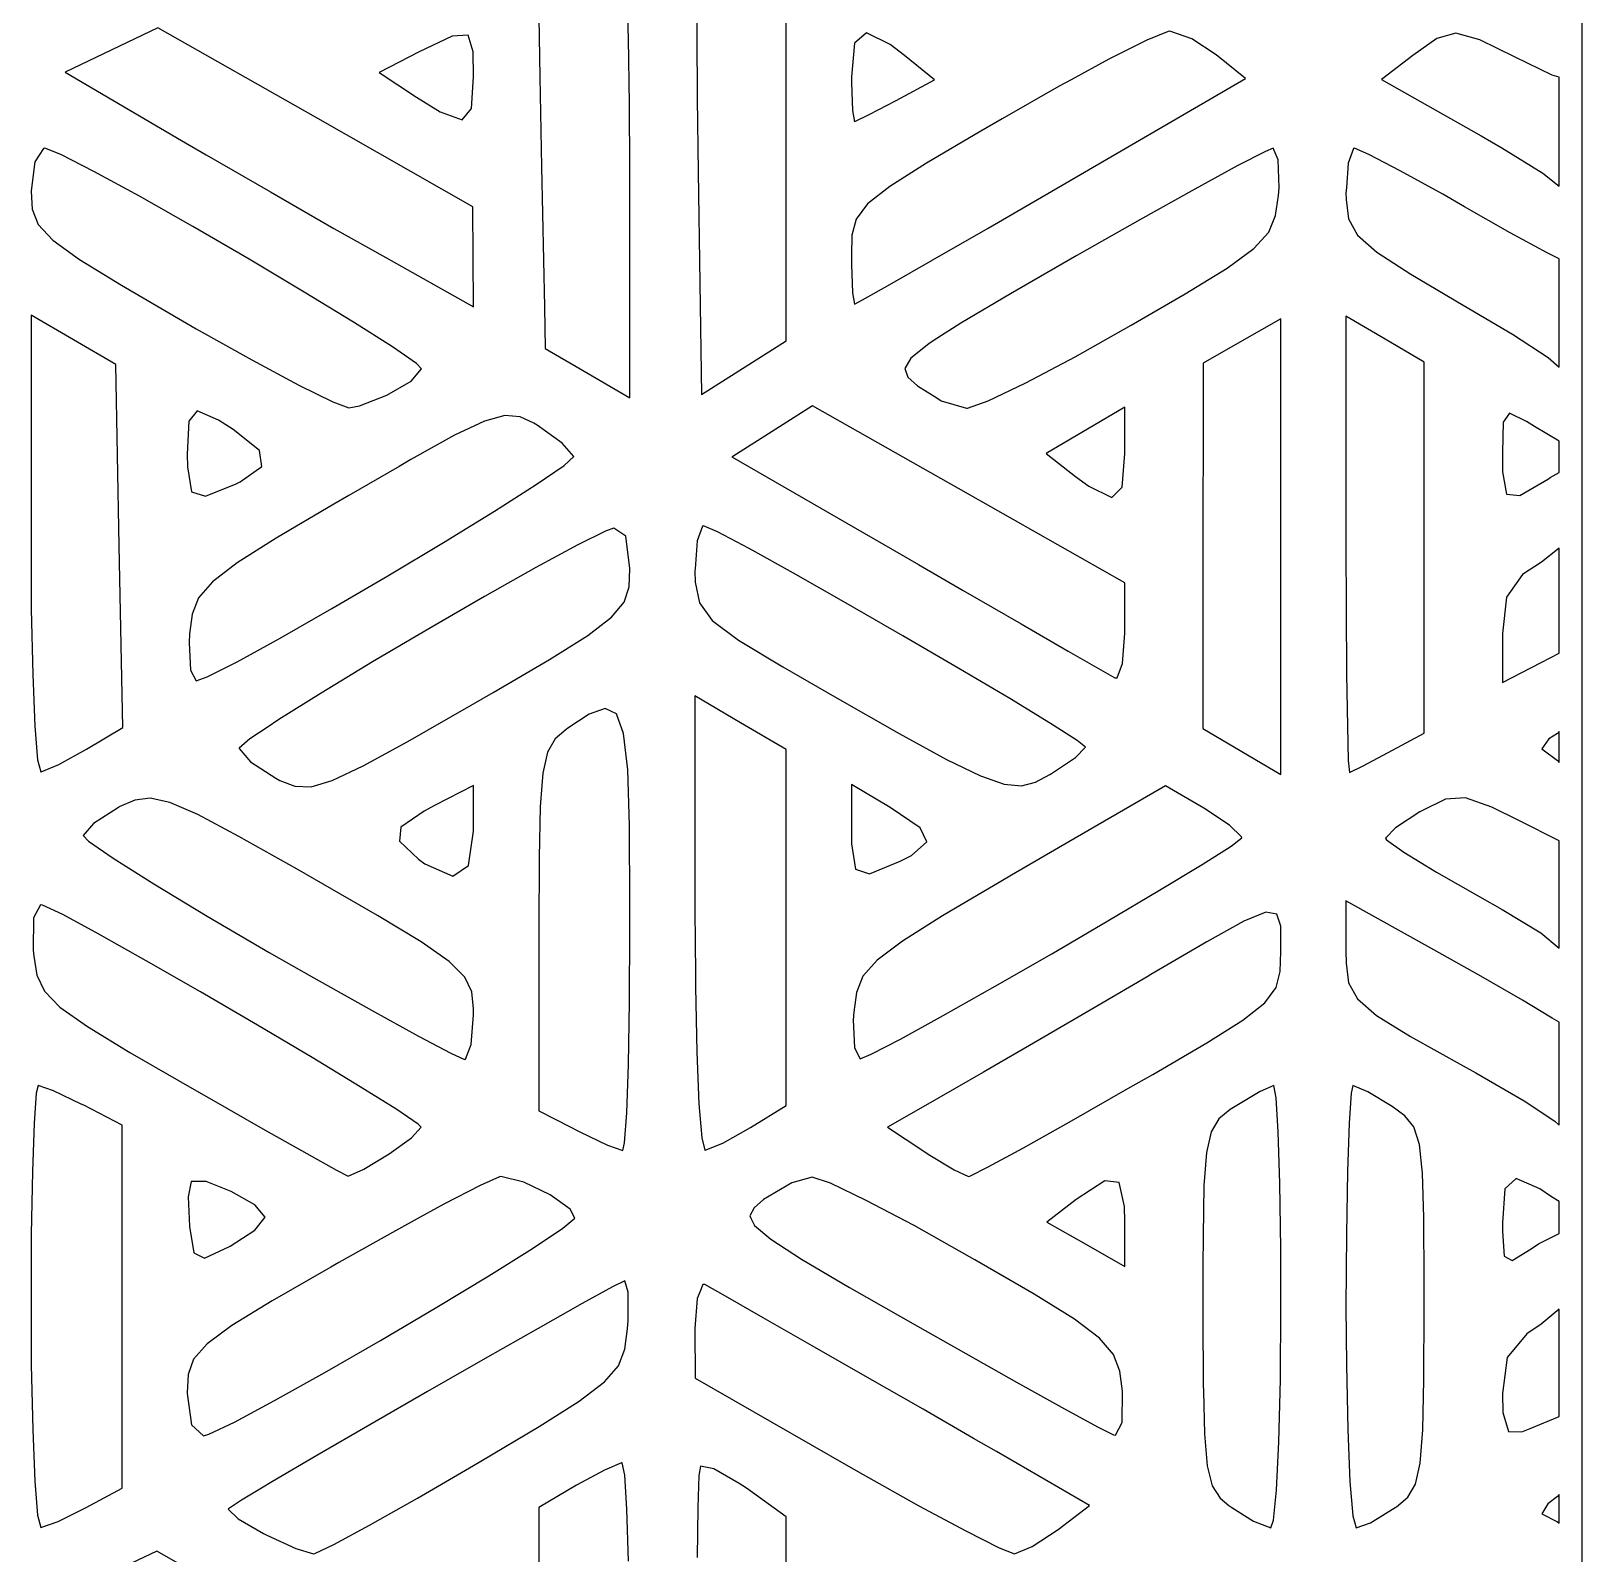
# Model space of a CAD drawing. Extents: x 19 to 403, y -177 to -75.
# Drawn here: x 212.18 to 222.37, y -103.51 to -93.5 of the extents above; entities that cross this region are included whole.
import ezdxf

# ---------------------------------------------------------------- set-up
doc = ezdxf.new("R2010")
doc.units = 0
doc.layers.add('BLACK', color=7, linetype='CONTINUOUS')

msp = doc.modelspace()

# ---------------------------------------------------------------- linework, layer by layer
at = {"layer": 'BLACK', "linetype": 'CONTINUOUS'}
for p, q in [((222.371, -81.7473), (222.371, -120.098)), ((215.515, -93.2029), (215.527, -93.8048)), ((216.56, -93.2028), (216.557, -93.5303)), ((217.143, -94.3737), (217.143, -93.2061)), ((216.109, -93.5536), (216.097, -93.2125)), ((213.018, -93.4836), (212.408, -93.7747)), ((214.052, -94.0718), (213.018, -93.4836)), ((219.652, -93.5074), (219.512, -93.565)), ((219.664, -93.5054), (219.652, -93.5074)), ((219.809, -93.5557), (219.664, -93.5054)), ((214.95, -93.5376), (214.734, -93.6417)), ((215.055, -93.5318), (214.95, -93.5376)), ((215.088, -93.6426), (215.055, -93.5318)), ((216.116, -93.9839), (216.109, -93.5536)), ((216.557, -93.5303), (216.559, -93.9491)), ((217.593, -93.585), (217.572, -93.8048)), ((217.671, -93.5177), (217.593, -93.585)), ((217.828, -93.594), (217.671, -93.5177)), ((217.921, -93.6651), (217.828, -93.594)), ((219.512, -93.565), (219.264, -93.6906)), ((219.969, -93.6613), (219.809, -93.5557)), ((221.417, -93.5546), (221.259, -93.666)), ((221.543, -93.5199), (221.417, -93.5546)), ((221.7, -93.5629), (221.543, -93.5199)), ((221.933, -93.6765), (221.7, -93.5629)), ((214.734, -93.6417), (214.47, -93.778)), ((215.091, -93.8048), (215.088, -93.6426)), ((218.118, -93.8247), (217.921, -93.6651)), ((219.264, -93.6906), (219.016, -93.8247)), ((220.161, -93.8171), (219.969, -93.6613)), ((221.259, -93.666), (221.062, -93.8171)), ((222.176, -93.7959), (221.933, -93.6765)), ((212.408, -93.7747), (213.172, -94.2232)), ((214.47, -93.778), (214.717, -93.9405)), ((215.078, -94.015), (215.091, -93.8048)), ((215.527, -93.8048), (215.538, -94.3971)), ((217.572, -93.8048), (217.572, -93.8442)), ((218.888, -94.5577), (220.161, -93.8171)), ((221.062, -93.8171), (221.055, -93.8228)), ((222.221, -93.8083), (222.176, -93.7959)), ((222.221, -94.5251), (222.221, -93.8083)), ((217.572, -93.8442), (217.579, -94.0278)), ((217.866, -93.961), (218.118, -93.8247)), ((218.937, -93.868), (218.562, -94.0811)), ((219.016, -93.8247), (218.937, -93.868)), ((221.055, -93.8228), (221.708, -94.1943)), ((214.717, -93.9405), (214.871, -94.0369)), ((215.015, -94.0885), (215.078, -94.015)), ((216.118, -94.4113), (216.116, -93.9839)), ((216.559, -93.9491), (216.565, -94.4307)), ((217.69, -94.0542), (217.866, -93.961)), ((215.086, -94.66), (214.052, -94.0718)), ((214.871, -94.0369), (215.015, -94.0885)), ((217.579, -94.0278), (217.593, -94.1007)), ((217.593, -94.1007), (217.596, -94.0999)), ((217.596, -94.0999), (217.69, -94.0542)), ((218.562, -94.0811), (218.423, -94.1621)), ((213.172, -94.2232), (213.334, -94.3175)), ((218.423, -94.1621), (218.065, -94.3728)), ((221.708, -94.1943), (221.844, -94.2722)), ((212.267, -94.276), (212.208, -94.3649)), ((212.274, -94.2751), (212.267, -94.276)), ((212.38, -94.316), (212.274, -94.2751)), ((212.597, -94.427), (212.38, -94.316)), ((213.334, -94.3175), (213.757, -94.5625)), ((220.292, -94.2959), (220.111, -94.3888)), ((220.343, -94.2751), (220.292, -94.2959)), ((220.376, -94.3501), (220.343, -94.2751)), ((220.871, -94.2771), (220.836, -94.3729)), ((220.877, -94.2751), (220.871, -94.2771)), ((220.971, -94.3152), (220.877, -94.2751)), ((221.176, -94.4225), (220.971, -94.3152)), ((221.844, -94.2722), (222.113, -94.4385)), ((212.208, -94.3649), (212.184, -94.5547)), ((212.896, -94.5904), (212.597, -94.427)), ((215.538, -94.3971), (215.556, -95.3161)), ((216.118, -95.9158), (216.118, -94.4113)), ((216.565, -94.4307), (216.588, -95.8934)), ((217.144, -95.5412), (217.143, -94.3737)), ((218.065, -94.3728), (217.825, -94.5254)), ((220.111, -94.3888), (219.828, -94.5434)), ((220.381, -94.5352), (220.376, -94.3501)), ((220.836, -94.3729), (220.824, -94.5352)), ((221.456, -94.5775), (221.176, -94.4225)), ((217.825, -94.5254), (217.679, -94.6412)), ((220.378, -94.5851), (220.381, -94.5352)), ((220.824, -94.5352), (220.821, -94.5685)), ((222.113, -94.4385), (222.221, -94.5251)), ((212.184, -94.5547), (212.184, -94.5597)), ((212.184, -94.5597), (212.192, -94.6758)), ((213.246, -94.7888), (212.896, -94.5904)), ((213.757, -94.5625), (214.174, -94.8015)), ((218.471, -94.7996), (218.888, -94.5577)), ((219.828, -94.5434), (219.466, -94.7454)), ((220.359, -94.7174), (220.378, -94.5851)), ((220.821, -94.5685), (220.822, -94.6124)), ((220.822, -94.6124), (220.838, -94.7385)), ((221.6, -94.66), (221.456, -94.5775)), ((212.192, -94.6758), (212.232, -94.7754)), ((215.089, -94.9881), (215.086, -94.66)), ((217.679, -94.6412), (217.604, -94.7413)), ((220.314, -94.8264), (220.359, -94.7174)), ((220.838, -94.7385), (220.896, -94.8453)), ((221.9, -94.8303), (221.6, -94.66)), ((212.232, -94.7754), (212.328, -94.8784)), ((213.617, -95.0045), (213.246, -94.7888)), ((214.174, -94.8015), (214.514, -94.9939)), ((217.604, -94.7413), (217.576, -94.8469)), ((218.108, -95.0086), (218.471, -94.7996)), ((219.466, -94.7454), (219.053, -94.9807)), ((220.216, -94.934), (220.314, -94.8264)), ((222.142, -94.9621), (221.9, -94.8303)), ((212.328, -94.8784), (212.502, -95.0051)), ((217.576, -94.8469), (217.572, -94.9791)), ((220.041, -95.0621), (220.216, -94.934)), ((220.896, -94.8453), (221.023, -94.9584)), ((212.502, -95.0051), (212.778, -95.1756)), ((213.979, -95.22), (213.617, -95.0045)), ((214.514, -94.9939), (215.091, -95.3161)), ((215.091, -95.3161), (215.089, -94.9881)), ((217.572, -94.9791), (217.572, -95.0382)), ((217.572, -95.0382), (217.579, -95.2252)), ((217.825, -95.1707), (218.108, -95.0086)), ((219.053, -94.9807), (218.618, -95.2312)), ((221.023, -94.9584), (221.246, -95.1034)), ((222.221, -95.0019), (222.142, -94.9621)), ((222.221, -95.7127), (222.221, -95.0019)), ((219.764, -95.2327), (220.041, -95.0621)), ((221.246, -95.1034), (221.591, -95.3061)), ((212.778, -95.1756), (213.18, -95.4099)), ((214.303, -95.4176), (213.979, -95.22)), ((217.579, -95.2252), (217.593, -95.2998)), ((217.646, -95.272), (217.825, -95.1707)), ((218.618, -95.2312), (218.292, -95.4238)), ((219.41, -95.4385), (219.764, -95.2327)), ((215.556, -95.3161), (215.562, -95.5914)), ((217.593, -95.2998), (217.646, -95.272)), ((221.591, -95.3061), (221.914, -95.4963)), ((212.462, -95.5334), (212.184, -95.3712)), ((212.184, -95.3712), (212.184, -96.8757)), ((213.18, -95.4099), (213.269, -95.461)), ((214.558, -95.5799), (214.303, -95.4176)), ((218.292, -95.4238), (218.109, -95.5412)), ((219.042, -95.6454), (219.41, -95.4385)), ((220.394, -95.3949), (220.138, -95.5406)), ((220.394, -98.3899), (220.394, -95.3949)), ((221.078, -95.5288), (220.821, -95.3773)), ((220.821, -95.3773), (220.821, -96.8787)), ((212.74, -95.6956), (212.462, -95.5334)), ((213.269, -95.461), (213.635, -95.6659)), ((216.588, -95.8934), (217.144, -95.5412)), ((218.109, -95.5412), (218.08, -95.5602)), ((220.138, -95.5406), (219.882, -95.6863)), ((221.335, -95.6804), (221.078, -95.5288)), ((221.914, -95.4963), (222.149, -95.65)), ((214.715, -95.6892), (214.558, -95.5799)), ((215.562, -95.5914), (215.79, -95.7247)), ((217.963, -95.655), (217.924, -95.7228)), ((218.08, -95.5602), (217.963, -95.655)), ((218.718, -95.8163), (219.042, -95.6454)), ((222.149, -95.65), (222.221, -95.7127)), ((212.763, -96.8882), (212.74, -95.6956)), ((213.635, -95.6659), (213.943, -95.8313)), ((214.68, -95.8047), (214.749, -95.7247)), ((214.749, -95.7247), (214.715, -95.6892)), ((215.79, -95.7247), (216.118, -95.9158)), ((217.924, -95.7228), (217.944, -95.7783)), ((219.882, -95.6863), (219.882, -95.9759)), ((221.335, -98.1182), (221.335, -95.6804)), ((213.943, -95.8313), (214.166, -95.9412)), ((214.52, -95.8983), (214.68, -95.8047)), ((217.944, -95.7783), (218.007, -95.8359)), ((218.007, -95.8359), (218.133, -95.9158)), ((218.471, -95.9346), (218.718, -95.8163)), ((214.166, -95.9412), (214.271, -95.9798)), ((214.342, -95.967), (214.52, -95.8983)), ((218.133, -95.9158), (218.161, -95.9336)), ((218.161, -95.9336), (218.329, -95.9838)), ((218.335, -95.9834), (218.471, -95.9346)), ((213.276, -96.0003), (213.22, -96.0679)), ((213.416, -96.0619), (213.276, -96.0003)), ((213.512, -96.1237), (213.416, -96.0619)), ((214.271, -95.9798), (214.342, -95.967)), ((215.297, -96.0311), (215.163, -96.0683)), ((215.396, -96.0393), (215.297, -96.0311)), ((215.487, -96.0825), (215.396, -96.0393)), ((217.316, -95.9681), (217.052, -96.1352)), ((218.342, -96.5488), (217.316, -95.9681)), ((218.329, -95.9838), (218.335, -95.9834)), ((219.368, -95.9759), (218.851, -96.2813)), ((219.368, -96.2801), (219.368, -95.9759)), ((219.882, -95.9759), (219.881, -96.8865)), ((221.895, -96.0157), (221.854, -96.0742)), ((222.007, -96.0707), (221.895, -96.0157)), ((213.22, -96.0679), (213.21, -96.2849)), ((213.684, -96.261), (213.512, -96.1237)), ((214.966, -96.1612), (214.678, -96.3203)), ((215.163, -96.0683), (214.966, -96.1612)), ((215.509, -96.0955), (215.487, -96.0825)), ((215.672, -96.2123), (215.509, -96.0955)), ((217.052, -96.1352), (216.793, -96.2995)), ((221.854, -96.0742), (221.848, -96.2751)), ((222.059, -96.104), (222.007, -96.0707)), ((222.221, -96.2003), (222.059, -96.104)), ((213.699, -96.3651), (213.684, -96.261)), ((215.749, -96.2995), (215.672, -96.2123)), ((222.221, -96.4047), (222.221, -96.2003)), ((213.21, -96.2849), (213.211, -96.3673)), ((213.211, -96.3673), (213.237, -96.5322)), ((213.558, -96.4665), (213.699, -96.3651)), ((214.601, -96.3651), (214.271, -96.5561)), ((214.678, -96.3203), (214.601, -96.3651)), ((215.501, -96.4846), (215.685, -96.3589)), ((215.685, -96.3589), (215.749, -96.2995)), ((216.793, -96.2995), (216.788, -96.3023)), ((216.788, -96.3023), (218.014, -97.0109)), ((218.851, -96.2813), (219.045, -96.4309)), ((219.351, -96.5013), (219.368, -96.2801)), ((221.848, -96.2751), (221.849, -96.4009)), ((213.531, -96.4799), (213.558, -96.4665)), ((219.045, -96.4309), (219.133, -96.4962)), ((221.849, -96.4009), (221.875, -96.5488)), ((221.963, -96.5568), (222.15, -96.4461)), ((222.15, -96.4461), (222.162, -96.4386)), ((222.162, -96.4386), (222.221, -96.4047)), ((213.237, -96.5322), (213.33, -96.5615)), ((213.33, -96.5615), (213.531, -96.4799)), ((214.271, -96.5561), (214.173, -96.6133)), ((215.228, -96.659), (215.501, -96.4846)), ((219.368, -97.1296), (218.342, -96.5488)), ((219.133, -96.4962), (219.282, -96.5689)), ((219.282, -96.5689), (219.351, -96.5013)), ((221.875, -96.5488), (221.963, -96.5568)), ((214.173, -96.6133), (213.795, -96.8366)), ((214.893, -96.8648), (215.228, -96.659)), ((216.011, -96.7704), (215.962, -96.7888)), ((216.09, -96.8241), (216.011, -96.7704)), ((216.594, -96.7575), (216.56, -96.8544)), ((216.601, -96.7553), (216.594, -96.7575)), ((216.694, -96.7957), (216.601, -96.7553)), ((212.184, -96.8757), (212.186, -97.3038)), ((213.795, -96.8366), (213.537, -96.9999)), ((214.528, -97.0842), (214.893, -96.8648)), ((215.962, -96.7888), (215.776, -96.8803)), ((216.118, -97.0354), (216.09, -96.8241)), ((216.56, -96.8544), (216.546, -97.0375)), ((216.901, -96.9054), (216.694, -96.7957)), ((212.786, -98.0809), (212.763, -96.8882)), ((215.776, -96.8803), (215.5, -97.0298)), ((217.193, -97.0673), (216.901, -96.9054)), ((219.881, -96.8865), (219.881, -97.4606)), ((220.821, -96.8787), (220.822, -97.3037)), ((222.221, -96.9018), (222.105, -96.9944)), ((222.221, -97.5929), (222.221, -96.9018)), ((213.537, -96.9999), (213.375, -97.1238)), ((215.5, -97.0298), (215.163, -97.2196)), ((216.112, -97.1573), (216.118, -97.0375)), ((216.118, -97.0375), (216.118, -97.0354)), ((216.546, -97.0375), (216.545, -97.0508)), ((216.545, -97.0508), (216.547, -97.1271)), ((217.539, -97.2639), (217.193, -97.0673)), ((218.014, -97.0109), (218.307, -97.1805)), ((221.981, -97.0761), (221.875, -97.2252)), ((222.105, -96.9944), (221.981, -97.0761)), ((213.375, -97.1238), (213.285, -97.229)), ((214.16, -97.2999), (214.528, -97.0842)), ((216.079, -97.2571), (216.112, -97.1573)), ((216.547, -97.1271), (216.574, -97.2629)), ((218.307, -97.1805), (218.687, -97.4)), ((219.368, -97.4606), (219.368, -97.1296)), ((213.285, -97.229), (213.243, -97.3361)), ((215.163, -97.2196), (214.796, -97.4321)), ((215.996, -97.3567), (216.079, -97.2571)), ((216.574, -97.2629), (216.658, -97.378)), ((217.911, -97.4782), (217.539, -97.2639)), ((221.875, -97.2252), (221.848, -97.463)), ((212.186, -97.3038), (212.195, -97.7326)), ((213.243, -97.3361), (213.226, -97.4657)), ((213.821, -97.4942), (214.16, -97.2999)), ((215.841, -97.4758), (215.996, -97.3567)), ((216.658, -97.378), (216.831, -97.5062)), ((220.822, -97.3037), (220.825, -97.7332)), ((213.226, -97.4657), (213.223, -97.5217)), ((214.796, -97.4321), (214.428, -97.6495)), ((215.589, -97.6339), (215.841, -97.4758)), ((218.279, -97.6929), (217.911, -97.4782)), ((218.687, -97.4), (218.997, -97.579)), ((219.353, -97.6606), (219.368, -97.4606)), ((219.881, -97.4606), (219.881, -98.0868)), ((221.848, -97.463), (221.848, -97.7859)), ((213.223, -97.5217), (213.231, -97.7047)), ((213.538, -97.6497), (213.821, -97.4942)), ((216.831, -97.5062), (217.123, -97.6815)), ((218.997, -97.579), (219.211, -97.7026)), ((213.342, -97.7488), (213.538, -97.6497)), ((214.428, -97.6495), (214.09, -97.8544)), ((215.22, -97.8507), (215.589, -97.6339)), ((217.123, -97.6815), (217.464, -97.8792)), ((218.612, -97.8907), (218.279, -97.6929)), ((219.317, -97.7554), (219.353, -97.6606)), ((221.848, -97.7859), (222.104, -97.6533)), ((222.104, -97.6533), (222.221, -97.5929)), ((212.195, -97.7326), (212.209, -98.0717)), ((213.231, -97.7047), (213.269, -97.7755)), ((213.269, -97.7755), (213.342, -97.7488)), ((219.211, -97.7026), (219.303, -97.7555)), ((219.303, -97.7555), (219.317, -97.7554)), ((220.825, -97.7332), (220.83, -98.0733)), ((214.09, -97.8544), (213.811, -98.029)), ((215.074, -97.935), (215.22, -97.8507)), ((216.845, -98.0494), (216.545, -97.8728)), ((216.545, -97.8728), (216.545, -99.3666)), ((217.464, -97.8792), (217.886, -98.1208)), ((218.881, -98.0543), (218.612, -97.8907)), ((214.66, -98.1723), (215.074, -97.935)), ((215.851, -97.9931), (215.709, -98.0857)), ((215.956, -97.9557), (215.851, -97.9931)), ((216.029, -97.9919), (215.956, -97.9557)), ((216.076, -98.1204), (216.029, -97.9919)), ((212.209, -98.0717), (212.227, -98.294)), ((212.549, -98.2227), (212.786, -98.0809)), ((213.734, -98.0809), (213.622, -98.1557)), ((213.811, -98.029), (213.734, -98.0809)), ((215.698, -98.0934), (215.626, -98.1562)), ((215.709, -98.0857), (215.698, -98.0934)), ((217.144, -98.226), (216.845, -98.0494)), ((219.056, -98.1667), (218.881, -98.0543)), ((219.881, -98.0868), (220.088, -98.2092)), ((220.83, -98.0733), (220.836, -98.297)), ((213.622, -98.1557), (213.552, -98.2168)), ((214.366, -98.3336), (214.66, -98.1723)), ((215.626, -98.1562), (215.576, -98.2421)), ((216.103, -98.3595), (216.076, -98.1204)), ((217.886, -98.1208), (218.197, -98.2911)), ((219.11, -98.2092), (219.056, -98.1667)), ((221.099, -98.2458), (221.335, -98.1182)), ((222.153, -98.1553), (222.107, -98.2206)), ((222.211, -98.1194), (222.153, -98.1553)), ((222.212, -98.1182), (222.211, -98.1194)), ((222.221, -98.1063), (222.212, -98.1182)), ((222.221, -98.3102), (222.221, -98.1063)), ((212.227, -98.294), (212.248, -98.3724)), ((212.366, -98.3237), (212.549, -98.2227)), ((213.552, -98.2168), (213.552, -98.2189)), ((213.552, -98.2189), (213.625, -98.3068)), ((215.576, -98.2421), (215.545, -98.3808)), ((217.144, -100.564), (217.144, -98.226)), ((218.197, -98.2911), (218.42, -98.3992)), ((218.887, -98.3841), (219.045, -98.2773)), ((219.045, -98.2773), (219.11, -98.2092)), ((220.088, -98.2092), (220.137, -98.2383)), ((220.137, -98.2383), (220.394, -98.3899)), ((220.836, -98.297), (220.843, -98.3768)), ((220.93, -98.3355), (221.099, -98.2458)), ((222.107, -98.2206), (222.211, -98.2989)), ((222.211, -98.2989), (222.221, -98.3102)), ((212.248, -98.3724), (212.25, -98.3721)), ((212.25, -98.3721), (212.366, -98.3237)), ((213.625, -98.3068), (213.791, -98.414)), ((214.163, -98.4293), (214.366, -98.3336)), ((215.545, -98.3808), (215.539, -98.4613)), ((216.115, -98.7278), (216.103, -98.3595)), ((218.42, -98.3992), (218.576, -98.4541)), ((218.782, -98.4407), (218.876, -98.3906)), ((218.876, -98.3906), (218.887, -98.3841)), ((220.843, -98.3768), (220.844, -98.3766)), ((220.844, -98.3766), (220.93, -98.3355)), ((213.791, -98.414), (213.819, -98.4282)), ((213.819, -98.4282), (213.917, -98.4661)), ((213.917, -98.4661), (214.023, -98.47)), ((214.023, -98.47), (214.163, -98.4293)), ((215.091, -98.4613), (214.835, -98.594)), ((215.091, -98.7629), (215.091, -98.4613)), ((215.539, -98.4613), (215.528, -98.6018)), ((217.828, -98.6076), (217.572, -98.456)), ((217.572, -98.456), (217.572, -98.7602)), ((218.576, -98.4541), (218.69, -98.4649)), ((218.69, -98.4649), (218.782, -98.4407)), ((219.636, -98.4633), (219, -98.8331)), ((219.887, -98.6112), (219.636, -98.4633)), ((212.758, -98.6068), (212.594, -98.7112)), ((212.764, -98.6033), (212.758, -98.6068)), ((212.865, -98.5583), (212.764, -98.6033)), ((212.966, -98.5447), (212.865, -98.5583)), ((213.095, -98.5729), (212.966, -98.5447)), ((213.28, -98.6533), (213.095, -98.5729)), ((214.835, -98.594), (214.767, -98.6302)), ((215.528, -98.6018), (215.521, -98.9347)), ((218.023, -98.7392), (217.828, -98.6076)), ((221.474, -98.5529), (221.32, -98.6278)), ((221.605, -98.5429), (221.474, -98.5529)), ((221.779, -98.6042), (221.605, -98.5429)), ((221.961, -98.6936), (221.779, -98.6042)), ((212.594, -98.7112), (212.526, -98.7914)), ((213.55, -98.7963), (213.28, -98.6533)), ((214.767, -98.6302), (214.613, -98.7362)), ((220.055, -98.7229), (219.887, -98.6112)), ((221.306, -98.6362), (221.146, -98.7409)), ((221.32, -98.6278), (221.306, -98.6362)), ((222.221, -98.8255), (221.961, -98.6936)), ((212.526, -98.7914), (212.562, -98.8275)), ((213.932, -99.0124), (213.55, -98.7963)), ((214.613, -98.7362), (214.604, -98.8285)), ((215.058, -98.9879), (215.091, -98.7629)), ((216.118, -99.2437), (216.115, -98.7278)), ((217.572, -98.7602), (217.573, -98.8449)), ((218.068, -98.8331), (218.023, -98.7392)), ((220.135, -98.7998), (220.055, -98.7229)), ((220.066, -98.8599), (220.136, -98.8049)), ((220.136, -98.8049), (220.135, -98.7998)), ((221.083, -98.8049), (221.08, -98.8078)), ((221.08, -98.8078), (221.088, -98.8191)), ((221.146, -98.7409), (221.083, -98.8049)), ((212.562, -98.8275), (212.723, -98.9395)), ((214.604, -98.8285), (214.728, -98.9453)), ((217.573, -98.8449), (217.599, -99.0116)), ((217.968, -98.9212), (218.068, -98.8331)), ((219, -98.8331), (218.625, -99.0513)), ((219.876, -98.981), (220.066, -98.8599)), ((221.088, -98.8191), (221.2, -98.8992)), ((221.2, -98.8992), (221.416, -99.0313)), ((222.221, -99.5312), (222.221, -98.8255)), ((212.723, -98.9395), (212.99, -99.1091)), ((214.047, -99.0782), (213.932, -99.0124)), ((214.728, -98.9453), (214.771, -98.9767)), ((214.771, -98.9767), (214.954, -99.0579)), ((214.954, -99.0579), (215.058, -98.9879)), ((215.521, -98.9347), (215.519, -99.4091)), ((217.599, -99.0116), (217.692, -99.0416)), ((217.692, -99.0416), (217.892, -98.96)), ((217.892, -98.96), (217.968, -98.9212)), ((219.597, -99.1508), (219.876, -98.981)), ((212.99, -99.1091), (213.341, -99.3207)), ((214.46, -99.3163), (214.047, -99.0782)), ((218.555, -99.0925), (218.17, -99.3188)), ((218.625, -99.0513), (218.555, -99.0925)), ((221.416, -99.0313), (221.7, -99.1935)), ((219.257, -99.3522), (219.597, -99.1508)), ((221.399, -99.5416), (220.821, -99.2207)), ((220.821, -99.2207), (220.821, -99.5492)), ((221.7, -99.1935), (221.847, -99.2762)), ((212.246, -99.2462), (212.201, -99.3309)), ((212.26, -99.2478), (212.246, -99.2462)), ((212.392, -99.3104), (212.26, -99.2478)), ((212.629, -99.438), (212.392, -99.3104)), ((213.341, -99.3207), (213.749, -99.5589)), ((214.746, -99.4898), (214.46, -99.3163)), ((216.118, -99.4065), (216.118, -99.2437)), ((218.17, -99.3188), (217.907, -99.4843)), ((220.294, -99.2945), (220.149, -99.354)), ((220.367, -99.3065), (220.294, -99.2945)), ((220.392, -99.3854), (220.367, -99.3065)), ((221.847, -99.2762), (222.101, -99.4305)), ((212.201, -99.3309), (212.199, -99.5436)), ((215.519, -99.4091), (215.519, -100.599)), ((216.115, -99.8836), (216.118, -99.4065)), ((216.545, -99.3666), (216.546, -99.4065)), ((216.546, -99.4065), (216.548, -99.7845)), ((218.888, -99.5678), (219.257, -99.3522)), ((220.149, -99.354), (219.906, -99.4893)), ((220.394, -99.5268), (220.392, -99.3854)), ((212.941, -99.6132), (212.629, -99.438)), ((214.93, -99.6183), (214.746, -99.4898)), ((217.907, -99.4843), (217.741, -99.6095)), ((219.906, -99.4893), (219.539, -99.705)), ((220.394, -99.5531), (220.394, -99.5268)), ((222.101, -99.4305), (222.221, -99.5312)), ((212.199, -99.5436), (212.203, -99.5828)), ((212.203, -99.5828), (212.223, -99.7076)), ((213.298, -99.8185), (212.941, -99.6132)), ((213.749, -99.5589), (214.041, -99.726)), ((215.033, -99.7215), (214.93, -99.6183)), ((217.741, -99.6095), (217.648, -99.7152)), ((218.517, -99.7805), (218.888, -99.5678)), ((220.389, -99.6851), (220.394, -99.5531)), ((220.821, -99.5492), (220.822, -99.6286)), ((220.822, -99.6286), (220.838, -99.7581)), ((221.707, -99.7152), (221.399, -99.5416)), ((212.223, -99.7076), (212.272, -99.8125)), ((214.041, -99.726), (214.42, -99.939)), ((215.079, -99.8188), (215.033, -99.7215)), ((217.648, -99.7152), (217.605, -99.8219)), ((219.515, -99.7187), (219.193, -99.9071)), ((219.539, -99.705), (219.515, -99.7187)), ((220.362, -99.7902), (220.389, -99.6851)), ((221.98, -99.8731), (221.707, -99.7152)), ((212.272, -99.8125), (212.374, -99.9185)), ((213.671, -100.037), (213.298, -99.8185)), ((215.091, -99.9298), (215.079, -99.8188)), ((216.548, -99.7845), (216.557, -100.214)), ((217.605, -99.8219), (217.588, -99.9505)), ((218.176, -99.9728), (218.517, -99.7805)), ((220.288, -99.8893), (220.362, -99.7902)), ((220.838, -99.7581), (220.896, -99.8639)), ((212.374, -99.9185), (212.554, -100.046)), ((215.091, -99.9691), (215.091, -99.9298)), ((216.108, -100.295), (216.115, -99.8836)), ((219.193, -99.9071), (218.809, -100.131)), ((220.144, -100.003), (220.288, -99.8893)), ((220.896, -99.8639), (221.022, -99.9726)), ((222.164, -99.9835), (221.98, -99.8731)), ((214.42, -99.939), (214.728, -100.109)), ((215.076, -100.164), (215.091, -99.9691)), ((217.588, -99.9505), (217.584, -100.002)), ((217.584, -100.002), (217.592, -100.185)), ((217.895, -100.128), (218.176, -99.9728)), ((219.907, -100.153), (220.144, -100.003)), ((221.022, -99.9726), (221.245, -100.111)), ((222.175, -99.9906), (222.164, -99.9835)), ((222.221, -100.017), (222.175, -99.9906)), ((222.221, -100.694), (222.221, -100.017)), ((212.554, -100.046), (212.834, -100.217)), ((214.03, -100.25), (213.671, -100.037)), ((214.728, -100.109), (214.941, -100.221)), ((217.702, -100.228), (217.895, -100.128)), ((218.809, -100.131), (218.439, -100.345)), ((221.245, -100.111), (221.59, -100.305)), ((212.834, -100.217), (213.24, -100.451)), ((214.941, -100.221), (215.032, -100.262)), ((215.038, -100.26), (215.076, -100.164)), ((216.557, -100.214), (216.571, -100.554)), ((217.592, -100.185), (217.631, -100.257)), ((217.631, -100.257), (217.702, -100.228)), ((219.553, -100.36), (219.907, -100.153)), ((214.346, -100.441), (214.03, -100.25)), ((215.032, -100.262), (215.038, -100.26)), ((216.097, -100.613), (216.108, -100.295)), ((221.59, -100.305), (221.673, -100.351)), ((212.231, -100.433), (212.218, -100.484)), ((212.332, -100.468), (212.231, -100.433)), ((214.587, -100.592), (214.346, -100.441)), ((218.439, -100.345), (218.059, -100.564)), ((219.389, -100.454), (219.553, -100.36)), ((220.348, -100.433), (220.257, -100.472)), ((220.363, -100.514), (220.348, -100.433)), ((220.867, -100.433), (220.855, -100.484)), ((220.964, -100.475), (220.867, -100.433)), ((221.673, -100.351), (221.992, -100.534)), ((212.218, -100.484), (212.205, -100.68)), ((212.514, -100.555), (212.332, -100.468)), ((213.24, -100.451), (213.351, -100.514)), ((213.351, -100.514), (213.707, -100.717)), ((219.018, -100.665), (219.389, -100.454)), ((220.257, -100.472), (220.092, -100.571)), ((220.376, -100.738), (220.363, -100.514)), ((220.855, -100.484), (220.842, -100.68)), ((221.124, -100.571), (220.964, -100.475)), ((221.992, -100.534), (222.193, -100.667)), ((212.53, -100.563), (212.514, -100.555)), ((212.782, -100.694), (212.53, -100.563)), ((214.726, -100.687), (214.587, -100.592)), ((215.519, -100.599), (215.729, -100.708)), ((216.083, -100.809), (216.097, -100.613)), ((216.571, -100.554), (216.589, -100.778)), ((216.909, -100.71), (217.144, -100.564)), ((218.059, -100.564), (217.809, -100.708)), ((220.061, -100.591), (219.986, -100.653)), ((220.092, -100.571), (220.061, -100.591)), ((221.208, -100.632), (221.124, -100.571)), ((221.266, -100.705), (221.208, -100.632)), ((212.205, -100.68), (212.194, -100.998)), ((212.782, -103.078), (212.782, -100.694)), ((213.707, -100.717), (213.996, -100.88)), ((214.684, -100.777), (214.747, -100.708)), ((214.747, -100.708), (214.726, -100.687)), ((215.729, -100.708), (215.771, -100.73)), ((215.771, -100.73), (215.788, -100.738)), ((215.788, -100.738), (215.97, -100.825)), ((216.727, -100.812), (216.909, -100.71)), ((217.809, -100.708), (218.054, -100.869)), ((218.702, -100.842), (219.018, -100.665)), ((219.936, -100.737), (219.904, -100.873)), ((219.986, -100.653), (219.936, -100.737)), ((220.386, -101.077), (220.376, -100.738)), ((220.842, -100.68), (220.831, -100.998)), ((221.303, -100.821), (221.266, -100.705)), ((222.193, -100.667), (222.221, -100.694)), ((214.537, -100.883), (214.684, -100.777)), ((215.97, -100.825), (216.071, -100.86)), ((216.071, -100.86), (216.083, -100.809)), ((216.589, -100.778), (216.609, -100.858)), ((216.612, -100.858), (216.727, -100.812)), ((218.47, -100.968), (218.702, -100.842)), ((221.323, -101.01), (221.303, -100.821)), ((213.996, -100.88), (214.191, -100.989)), ((214.371, -100.982), (214.537, -100.883)), ((216.609, -100.858), (216.612, -100.858)), ((218.054, -100.869), (218.077, -100.884)), ((218.077, -100.884), (218.248, -100.988)), ((219.904, -100.873), (219.888, -101.091)), ((212.194, -100.998), (212.186, -101.409)), ((214.191, -100.989), (214.266, -101.028)), ((214.266, -101.028), (214.371, -100.982)), ((215.26, -101.034), (215.134, -101.091)), ((215.27, -101.031), (215.26, -101.034)), ((215.42, -101.068), (215.27, -101.031)), ((217.315, -101.035), (217.181, -101.073)), ((217.435, -101.076), (217.315, -101.035)), ((218.248, -100.988), (218.341, -101.031)), ((218.341, -101.031), (218.351, -101.028)), ((218.351, -101.028), (218.47, -100.968)), ((220.831, -100.998), (220.824, -101.409)), ((221.332, -101.3), (221.323, -101.01)), ((221.938, -101.044), (221.865, -101.113)), ((222.094, -101.113), (221.938, -101.044)), ((213.236, -101.063), (213.217, -101.165)), ((213.334, -101.065), (213.236, -101.063)), ((213.498, -101.129), (213.334, -101.065)), ((213.653, -101.218), (213.498, -101.129)), ((215.134, -101.091), (214.896, -101.214)), ((215.594, -101.152), (215.42, -101.068)), ((215.726, -101.246), (215.594, -101.152)), ((217.181, -101.073), (216.996, -101.183)), ((217.669, -101.188), (217.435, -101.076)), ((219.236, -101.059), (219.048, -101.183)), ((219.332, -101.07), (219.236, -101.059)), ((219.366, -101.229), (219.332, -101.07)), ((219.888, -101.091), (219.882, -101.421)), ((220.392, -101.505), (220.386, -101.077)), ((221.865, -101.113), (221.848, -101.336)), ((222.171, -101.165), (222.094, -101.113)), ((213.217, -101.165), (213.225, -101.358)), ((213.723, -101.298), (213.653, -101.218)), ((214.896, -101.214), (214.741, -101.299)), ((215.756, -101.304), (215.726, -101.246)), ((216.934, -101.236), (216.905, -101.29)), ((216.996, -101.183), (216.934, -101.236)), ((217.984, -101.354), (217.669, -101.188)), ((219.048, -101.183), (218.857, -101.331)), ((219.368, -101.327), (219.366, -101.229)), ((222.221, -101.195), (222.171, -101.165)), ((222.221, -101.405), (222.221, -101.195)), ((213.225, -101.358), (213.225, -101.359)), ((213.225, -101.359), (213.254, -101.533)), ((213.655, -101.383), (213.723, -101.299)), ((213.723, -101.299), (213.723, -101.298)), ((214.741, -101.299), (214.577, -101.388)), ((215.677, -101.371), (215.756, -101.304)), ((216.905, -101.29), (216.912, -101.304)), ((216.912, -101.304), (216.935, -101.354)), ((216.935, -101.354), (217.043, -101.444)), ((218.348, -101.558), (217.984, -101.354)), ((218.857, -101.331), (219.112, -101.476)), ((219.368, -101.622), (219.368, -101.327)), ((221.335, -101.722), (221.332, -101.3)), ((221.848, -101.336), (221.848, -101.39)), ((212.186, -101.409), (212.184, -101.887)), ((213.492, -101.49), (213.655, -101.383)), ((214.577, -101.388), (214.205, -101.597)), ((215.478, -101.504), (215.677, -101.371)), ((217.043, -101.444), (217.245, -101.575)), ((219.882, -101.421), (219.881, -101.622)), ((220.824, -101.409), (220.821, -101.887)), ((221.848, -101.39), (221.859, -101.555)), ((222.086, -101.473), (222.221, -101.405)), ((213.254, -101.533), (213.324, -101.567)), ((213.324, -101.567), (213.488, -101.492)), ((213.488, -101.492), (213.492, -101.49)), ((215.192, -101.683), (215.478, -101.504)), ((218.384, -101.578), (218.348, -101.558)), ((219.112, -101.476), (219.368, -101.622)), ((220.394, -101.887), (220.392, -101.505)), ((221.859, -101.555), (221.912, -101.584)), ((221.912, -101.584), (222.038, -101.507)), ((222.038, -101.507), (222.086, -101.473)), ((214.154, -101.626), (213.767, -101.849)), ((214.205, -101.597), (214.154, -101.626)), ((217.245, -101.575), (217.56, -101.76)), ((218.773, -101.805), (218.384, -101.578)), ((219.881, -101.622), (219.881, -101.892)), ((214.849, -101.89), (215.192, -101.683)), ((216.003, -101.756), (215.803, -101.866)), ((216.085, -101.716), (216.003, -101.756)), ((216.106, -101.791), (216.085, -101.716)), ((216.085, -101.716), (216.085, -101.716)), ((216.596, -101.741), (216.577, -101.791)), ((216.609, -101.741), (216.596, -101.741)), ((216.745, -101.818), (216.609, -101.741)), ((217.56, -101.76), (218.006, -102.015)), ((221.335, -101.892), (221.335, -101.722)), ((213.767, -101.849), (213.504, -102.01)), ((215.803, -101.866), (215.514, -102.029)), ((216.106, -101.977), (216.106, -101.791)), ((216.56, -101.833), (216.545, -102.031)), ((216.577, -101.791), (216.56, -101.833)), ((216.992, -101.959), (216.745, -101.818)), ((219.037, -101.969), (218.773, -101.805)), ((212.184, -101.887), (212.186, -102.269)), ((214.479, -102.108), (214.849, -101.89)), ((217.315, -102.143), (216.992, -101.959)), ((219.202, -102.094), (219.037, -101.969)), ((219.881, -101.892), (219.881, -101.947)), ((219.881, -101.947), (219.883, -102.404)), ((220.39, -102.364), (220.394, -101.887)), ((220.821, -101.887), (220.824, -102.268)), ((221.333, -102.364), (221.335, -101.892)), ((222.221, -101.902), (222.104, -102.001)), ((222.221, -102.609), (222.221, -101.902)), ((213.504, -102.01), (213.34, -102.131)), ((215.514, -102.029), (215.166, -102.227)), ((216.084, -102.166), (216.102, -102.033)), ((216.102, -102.033), (216.106, -101.977)), ((216.545, -102.031), (216.546, -102.357)), ((218.006, -102.015), (218.273, -102.166)), ((222.008, -102.064), (221.88, -102.22)), ((222.104, -102.001), (222.008, -102.064)), ((213.34, -102.131), (213.252, -102.231)), ((214.114, -102.319), (214.479, -102.108)), ((216.042, -102.275), (216.084, -102.166)), ((217.678, -102.351), (217.315, -102.143)), ((218.273, -102.166), (218.656, -102.382)), ((219.294, -102.2), (219.202, -102.094)), ((212.186, -102.269), (212.195, -102.695)), ((213.252, -102.231), (213.217, -102.332)), ((215.166, -102.227), (214.788, -102.443)), ((215.95, -102.381), (216.042, -102.275)), ((219.335, -102.311), (219.294, -102.2)), ((220.824, -102.268), (220.833, -102.696)), ((221.88, -102.22), (221.848, -102.456)), ((213.217, -102.332), (213.21, -102.452)), ((213.784, -102.504), (214.114, -102.319)), ((216.546, -102.357), (217.553, -102.934)), ((218.043, -102.561), (217.678, -102.351)), ((219.352, -102.441), (219.335, -102.311)), ((220.38, -102.775), (220.39, -102.364)), ((221.326, -102.696), (221.333, -102.364)), ((213.21, -102.452), (213.21, -102.456)), ((213.21, -102.456), (213.239, -102.663)), ((214.788, -102.443), (214.41, -102.662)), ((215.785, -102.507), (215.95, -102.381)), ((218.656, -102.382), (218.971, -102.558)), ((219.35, -102.647), (219.352, -102.441)), ((219.883, -102.404), (219.884, -102.441)), ((219.884, -102.441), (219.891, -102.722)), ((221.848, -102.456), (221.852, -102.581)), ((213.52, -102.645), (213.784, -102.504)), ((215.522, -102.674), (215.785, -102.507)), ((218.375, -102.752), (218.043, -102.561)), ((218.971, -102.558), (219.193, -102.679)), ((221.852, -102.581), (221.888, -102.706)), ((213.239, -102.663), (213.317, -102.735)), ((213.353, -102.724), (213.52, -102.645)), ((214.41, -102.662), (214.061, -102.865)), ((215.138, -102.902), (215.522, -102.674)), ((219.193, -102.679), (219.293, -102.729)), ((219.307, -102.731), (219.35, -102.647)), ((222.031, -102.686), (222.221, -102.609)), ((212.195, -102.695), (212.209, -103.034)), ((213.317, -102.735), (213.353, -102.724)), ((218.525, -102.839), (218.375, -102.752)), ((219.293, -102.729), (219.307, -102.731)), ((219.891, -102.722), (219.909, -102.932)), ((220.364, -103.093), (220.38, -102.775)), ((220.833, -102.696), (220.847, -103.035)), ((221.309, -102.915), (221.326, -102.696)), ((221.888, -102.706), (221.976, -102.708)), ((221.976, -102.708), (222.031, -102.686)), ((214.061, -102.865), (213.769, -103.036)), ((219.137, -103.192), (218.525, -102.839)), ((214.723, -103.144), (215.091, -102.93)), ((215.091, -102.93), (215.138, -102.902)), ((215.95, -102.96), (215.767, -103.06)), ((216.062, -102.913), (215.95, -102.96)), ((216.067, -102.913), (216.062, -102.913)), ((216.084, -102.994), (216.067, -102.913)), ((216.581, -102.934), (216.571, -102.996)), ((216.669, -102.953), (216.581, -102.934)), ((216.836, -103.048), (216.669, -102.953)), ((217.553, -102.934), (217.65, -102.99)), ((217.65, -102.99), (218.015, -103.194)), ((219.909, -102.932), (219.943, -103.063)), ((221.277, -103.053), (221.309, -102.915)), ((212.209, -103.034), (212.227, -103.257)), ((212.547, -103.206), (212.782, -103.078)), ((213.698, -103.078), (213.566, -103.158)), ((213.769, -103.036), (213.698, -103.078)), ((215.767, -103.06), (215.519, -103.206)), ((216.098, -103.218), (216.084, -102.994)), ((216.571, -102.996), (216.563, -103.206)), ((216.883, -103.08), (216.836, -103.048)), ((217.144, -103.267), (216.883, -103.08)), ((219.943, -103.063), (219.995, -103.145)), ((220.847, -103.035), (220.866, -103.26)), ((221.227, -103.138), (221.277, -103.053)), ((213.566, -103.158), (213.48, -103.214)), ((214.407, -103.322), (214.723, -103.144)), ((218.015, -103.194), (218.323, -103.359)), ((218.931, -103.35), (219.137, -103.192)), ((219.995, -103.145), (220.052, -103.192)), ((220.052, -103.192), (220.071, -103.207)), ((220.345, -103.289), (220.364, -103.093)), ((221.153, -103.201), (221.227, -103.138)), ((222.146, -103.182), (222.108, -103.247)), ((222.211, -103.133), (222.146, -103.182)), ((222.221, -103.12), (222.211, -103.133)), ((222.221, -103.309), (222.221, -103.12)), ((212.227, -103.257), (212.248, -103.337)), ((212.363, -103.297), (212.547, -103.206)), ((213.48, -103.214), (213.478, -103.218)), ((213.478, -103.218), (213.545, -103.28)), ((213.545, -103.28), (213.711, -103.377)), ((215.519, -103.206), (215.519, -104.38)), ((216.109, -103.558), (216.098, -103.218)), ((216.563, -103.206), (216.559, -103.535)), ((217.144, -105.547), (217.144, -103.267)), ((220.071, -103.207), (220.214, -103.296)), ((220.214, -103.296), (220.327, -103.34)), ((220.327, -103.34), (220.345, -103.289)), ((220.866, -103.26), (220.888, -103.34)), ((220.981, -103.306), (221.145, -103.207)), ((221.145, -103.207), (221.153, -103.201)), ((222.108, -103.247), (222.211, -103.301)), ((212.248, -103.337), (212.363, -103.297)), ((212.248, -103.337), (212.248, -103.337)), ((213.711, -103.377), (213.732, -103.388)), ((213.732, -103.388), (213.923, -103.475)), ((214.173, -103.449), (214.407, -103.322)), ((218.323, -103.359), (218.542, -103.47)), ((218.759, -103.463), (218.931, -103.35)), ((220.888, -103.34), (220.981, -103.306)), ((222.211, -103.301), (222.221, -103.309)), ((213.01, -103.494), (212.715, -103.634)), ((215.091, -104.666), (213.01, -103.494)), ((213.923, -103.475), (214.04, -103.51)), ((214.049, -103.508), (214.173, -103.449)), ((218.542, -103.47), (218.643, -103.51)), ((218.643, -103.51), (218.759, -103.463)), ((214.04, -103.51), (214.049, -103.508))]:
    msp.add_line(p, q, dxfattribs=at)

doc.saveas('drawing.dxf')
